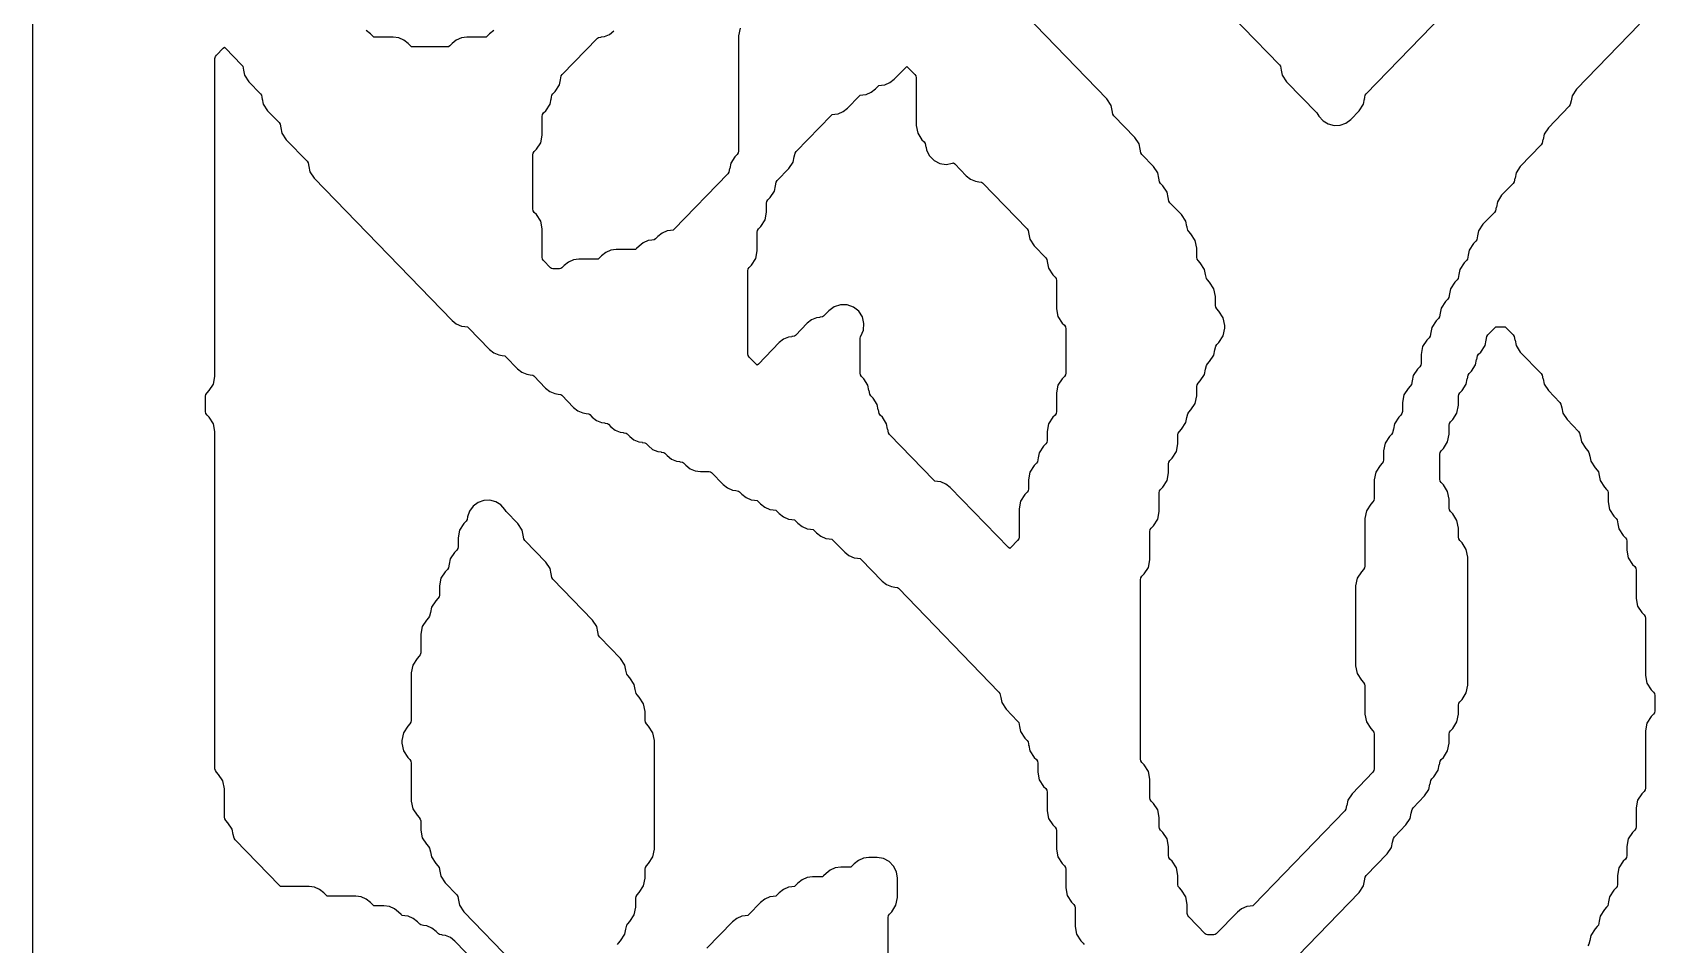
# Model space of a CAD drawing. Header units: millimetres. Extents: x 10 to 410, y 18 to 283.
# Drawn here: x 10 to 49.74, y 61.25 to 83.52 of the extents above; entities that cross this region are included whole.
import ezdxf

# ---------------------------------------------------------------- set-up
doc = ezdxf.new("R2010")
doc.units = ezdxf.units.MM
doc.layers.add('CUT', color=1, linetype='Continuous')

msp = doc.modelspace()

# ---------------------------------------------------------------- linework, layer by layer
at = {"layer": 'CUT'}
for points in [[(52.134, 21), (60.134, 21), (60.134, 24), (73.2679, 24), (73.2679, 144), (60.134, 144), (60.134, 147), (52.134, 147), (52.134, 144), (31.134, 144), (31.134, 147), (23.134, 147), (23.134, 144), (10, 144), (10, 24), (23.134, 24), (23.134, 21), (31.134, 21), (31.134, 24), (52.134, 24)], [(27.508, 75.5948), (27.4831, 75.633), (27.4744, 75.6777), (27.4744, 77.7033), (27.4831, 77.7481), (27.508, 77.7862), (27.5619, 77.842), (27.6662, 78.0022), (27.7028, 78.1898), (27.7028, 78.6465), (27.7115, 78.6912), (27.7364, 78.7294), (27.7903, 78.7851), (27.8946, 78.9453), (27.9312, 79.133), (27.9312, 79.3539), (27.9399, 79.3986), (27.9647, 79.4368), (28.0187, 79.4925), (28.123, 79.6527), (28.1475, 79.7786), (28.1503, 79.7781), (28.1683, 79.8702), (28.1931, 79.9083), (28.4755, 80.1998), (28.5798, 80.3601), (28.6043, 80.486), (28.6071, 80.4855), (28.625, 80.5775), (28.6499, 80.6157), (29.5066, 81.5002), (29.5316, 81.52), (29.5964, 81.5287), (29.5961, 81.5309), (29.6784, 81.5419), (29.801, 81.5939), (29.9056, 81.6763), (30.1917, 81.9718), (30.2168, 81.9915), (30.2816, 82.0002), (30.2813, 82.0025), (30.3635, 82.0135), (30.4862, 82.0655), (30.5907, 82.1479), (30.6485, 82.2076), (30.6735, 82.2273), (30.7383, 82.236), (30.738, 82.2383), (30.8203, 82.2493), (30.9429, 82.3013), (31.0475, 82.3837), (31.3289, 82.6743), (31.3569, 82.6952), (31.3848, 82.6743), (31.5517, 82.502), (31.5765, 82.4638), (31.5853, 82.4191), (31.5853, 81.2551), (31.6218, 81.0674), (31.7261, 80.9072), (31.7801, 80.8515), (31.8049, 80.8133), (31.8229, 80.7213), (31.8267, 80.722), (31.8383, 80.6489), (31.9098, 80.5091), (32.021, 80.3984), (32.1612, 80.3277), (32.3163, 80.3039), (32.4712, 80.3293), (32.4976, 80.3381), (32.5267, 80.3164), (32.8082, 80.0258), (32.9127, 79.9434), (33.0354, 79.8914), (33.1176, 79.8804), (33.1173, 79.8781), (33.1821, 79.8694), (33.2072, 79.8497), (34.2923, 78.7294), (34.3171, 78.6912), (34.335, 78.5991), (34.3378, 78.5997), (34.3624, 78.4737), (34.4667, 78.3135), (34.749, 78.022), (34.7739, 77.9838), (34.7918, 77.8918), (34.7946, 77.8923), (34.8191, 77.7664), (34.9234, 77.6062), (34.9774, 77.5504), (35.0022, 77.5123), (35.011, 77.4676), (35.011, 76.7751), (35.0475, 76.5874), (35.1518, 76.4272), (35.2058, 76.3715), (35.2306, 76.3333), (35.2393, 76.2886), (35.2393, 75.2061), (35.2306, 75.1614), (35.2058, 75.1232), (35.1518, 75.0675), (35.0475, 74.9073), (35.011, 74.7197), (35.011, 74.263), (35.0022, 74.2183), (34.9774, 74.1801), (34.9234, 74.1244), (34.8191, 73.9641), (34.7826, 73.7765), (34.7826, 73.5556), (34.7739, 73.5109), (34.749, 73.4727), (34.695, 73.417), (34.5907, 73.2568), (34.5662, 73.1308), (34.5634, 73.1314), (34.5455, 73.0393), (34.5206, 73.0011), (34.4667, 72.9454), (34.3624, 72.7852), (34.3258, 72.5976), (34.3258, 72.3767), (34.3171, 72.3319), (34.2923, 72.2938), (34.2383, 72.238), (34.134, 72.0778), (34.0974, 71.8902), (34.0974, 71.1977), (34.0887, 71.153), (34.0639, 71.1148), (33.897, 70.9425), (33.8691, 70.9217), (33.8411, 70.9425), (32.4178, 72.4121), (32.3132, 72.4945), (32.1906, 72.5465), (32.1083, 72.5575), (32.1086, 72.5598), (32.0438, 72.5685), (32.0188, 72.5882), (30.9337, 73.7085), (30.9088, 73.7467), (30.8909, 73.8387), (30.8881, 73.8382), (30.8636, 73.9641), (30.7593, 74.1244), (30.7053, 74.1801), (30.6804, 74.2183), (30.6625, 74.3103), (30.6597, 74.3098), (30.6352, 74.4357), (30.5309, 74.5959), (30.4769, 74.6517), (30.4521, 74.6898), (30.4341, 74.7819), (30.4313, 74.7814), (30.4068, 74.9073), (30.3025, 75.0675), (30.2485, 75.1232), (30.2237, 75.1614), (30.215, 75.2061), (30.215, 76.0528), (30.2237, 76.0975), (30.23, 76.1072), (30.2955, 76.2566), (30.3094, 76.4191), (30.2703, 76.5775), (30.1823, 76.7148), (30.0548, 76.8165), (29.9013, 76.8718), (29.7382, 76.8747), (29.5829, 76.8249), (29.4518, 76.7279), (29.3247, 76.5967), (29.2997, 76.5769), (29.2349, 76.5682), (29.2352, 76.566), (29.1529, 76.5549), (29.0303, 76.503), (28.9257, 76.4205), (28.6396, 76.1251), (28.6145, 76.1053), (28.5497, 76.0966), (28.55, 76.0944), (28.4678, 76.0833), (28.3451, 76.0314), (28.2406, 75.9489), (27.7307, 75.4225), (27.7028, 75.4017), (27.6749, 75.4225)]]:
    msp.add_lwpolyline(points, close=True, dxfattribs=at)
for points in [[(38.6883, 84.5655), (40.4585, 82.7378), (40.4834, 82.6996), (40.5013, 82.6076), (40.5041, 82.6081), (40.5286, 82.4822), (40.6329, 82.322), (41.372, 81.5589), (41.4242, 81.4788), (41.5232, 81.3674), (41.6506, 81.2901), (41.7952, 81.2539), (41.944, 81.2618), (42.0839, 81.3133), (42.2024, 81.4037), (42.4066, 81.6146), (42.5109, 81.7748), (42.5355, 81.9007), (42.5383, 81.9002), (42.5562, 81.9923), (42.5811, 82.0304), (46.8634, 86.4518)], [(49.2515, 83.73), (47.7127, 82.1412), (47.6084, 81.981), (47.5839, 81.855), (47.5811, 81.8556), (47.5631, 81.7635), (47.5383, 81.7254), (47.0276, 81.198), (46.9233, 81.0378), (46.8987, 80.9119), (46.8959, 80.9124), (46.878, 80.8204), (46.8532, 80.7822), (46.3424, 80.2549), (46.2381, 80.0947), (46.2136, 79.9687), (46.2108, 79.9693), (46.1929, 79.8772), (46.168, 79.839), (45.8857, 79.5475), (45.7814, 79.3873), (45.7568, 79.2614), (45.754, 79.2619), (45.7361, 79.1698), (45.7113, 79.1317), (45.4289, 78.8402), (45.3246, 78.6799), (45.3001, 78.554), (45.2973, 78.5545), (45.2793, 78.4625), (45.2545, 78.4243), (45.2005, 78.3686), (45.0962, 78.2084), (45.0717, 78.0824), (45.0689, 78.083), (45.051, 77.9909), (45.0261, 77.9527), (44.9721, 77.897), (44.8678, 77.7368), (44.8433, 77.6108), (44.8405, 77.6114), (44.8226, 77.5193), (44.7977, 77.4811), (44.7438, 77.4254), (44.6395, 77.2652), (44.6149, 77.1393), (44.6121, 77.1398), (44.5942, 77.0477), (44.5694, 77.0096), (44.5154, 76.9538), (44.4111, 76.7936), (44.3866, 76.6677), (44.3838, 76.6682), (44.3658, 76.5762), (44.341, 76.538), (44.287, 76.4823), (44.1827, 76.322), (44.1582, 76.1961), (44.1554, 76.1966), (44.1374, 76.1046), (44.1126, 76.0664), (44.0586, 76.0107), (43.9543, 75.8505), (43.9178, 75.6628), (43.9178, 75.4419), (43.9091, 75.3972), (43.8842, 75.359), (43.8302, 75.3033), (43.7259, 75.1431), (43.7014, 75.0171), (43.6986, 75.0177), (43.6807, 74.9256), (43.6558, 74.8875), (43.6019, 74.8317), (43.4976, 74.6715), (43.461, 74.4839), (43.461, 74.263), (43.4523, 74.2183), (43.4275, 74.1801), (43.3735, 74.1244), (43.2692, 73.9641), (43.2447, 73.8382), (43.2419, 73.8387), (43.2239, 73.7467), (43.1991, 73.7085), (43.1451, 73.6528), (43.0408, 73.4926), (43.0043, 73.3049), (43.0043, 73.084), (42.9955, 73.0393), (42.9707, 73.0011), (42.9167, 72.9454), (42.8124, 72.7852), (42.7759, 72.5976), (42.7759, 72.1409), (42.7672, 72.0962), (42.7423, 72.058), (42.6883, 72.0023), (42.584, 71.842), (42.5475, 71.6544), (42.5475, 70.4903), (42.5388, 70.4456), (42.5139, 70.4075), (42.46, 70.3517), (42.3557, 70.1915), (42.3191, 70.0039), (42.3191, 68.0509), (42.3557, 67.8632), (42.46, 67.703), (42.5139, 67.6473), (42.5388, 67.6091), (42.5475, 67.5644), (42.5475, 66.8719), (42.584, 66.6843), (42.6883, 66.5241), (42.7423, 66.4683), (42.7672, 66.4302), (42.7759, 66.3854), (42.7759, 65.5388), (42.7672, 65.4941), (42.7423, 65.4559), (42.2316, 64.9286), (42.1273, 64.7684), (42.1028, 64.6424), (42.1, 64.643), (42.082, 64.5509), (42.0572, 64.5127), (39.8302, 62.2135), (39.8051, 62.1937), (39.7404, 62.185), (39.7407, 62.1828), (39.6584, 62.1717), (39.5358, 62.1198), (39.4312, 62.0373), (38.9167, 61.5061), (38.8916, 61.4864), (38.86, 61.4821), (38.6985, 61.4821), (38.6668, 61.4864), (38.6418, 61.5061), (38.2418, 61.919), (38.217, 61.9572), (38.2083, 62.0019), (38.2083, 62.2228), (38.1717, 62.4105), (38.0674, 62.5707), (38.0135, 62.6264), (37.9886, 62.6646), (37.9799, 62.7093), (37.9799, 62.9302), (37.9433, 63.1178), (37.839, 63.278), (37.7851, 63.3338), (37.7602, 63.3719), (37.7515, 63.4167), (37.7515, 63.6376), (37.715, 63.8252), (37.6107, 63.9854), (37.5567, 64.0411), (37.5318, 64.0793), (37.5231, 64.124), (37.5231, 64.3449), (37.4866, 64.5326), (37.3823, 64.6928), (37.3283, 64.7485), (37.3035, 64.7867), (37.2948, 64.8314), (37.2948, 65.2881), (37.2582, 65.4757), (37.1539, 65.6359), (37.0999, 65.6917), (37.0751, 65.7298), (37.0664, 65.7746), (37.0664, 70.1581), (37.0751, 70.2028), (37.0999, 70.241), (37.1539, 70.2967), (37.2582, 70.4569), (37.2948, 70.6446), (37.2948, 71.337), (37.3035, 71.3817), (37.3283, 71.4199), (37.3823, 71.4756), (37.4866, 71.6359), (37.5231, 71.8235), (37.5231, 72.2802), (37.5318, 72.3249), (37.5567, 72.3631), (37.6107, 72.4188), (37.715, 72.579), (37.7515, 72.7667), (37.7515, 72.9876), (37.7602, 73.0323), (37.7851, 73.0704), (37.839, 73.1262), (37.9433, 73.2864), (37.9799, 73.474), (37.9799, 73.6949), (37.9886, 73.7396), (38.0135, 73.7778), (38.0674, 73.8335), (38.1717, 73.9937), (38.1963, 74.1197), (38.1991, 74.1191), (38.217, 74.2112), (38.2418, 74.2494), (38.2958, 74.3051), (38.4001, 74.4653), (38.4367, 74.653), (38.4367, 74.8739), (38.4454, 74.9186), (38.4702, 74.9568), (38.5242, 75.0125), (38.6285, 75.1727), (38.653, 75.2986), (38.6558, 75.2981), (38.6737, 75.3902), (38.6986, 75.4283), (38.7526, 75.4841), (38.8569, 75.6443), (38.8814, 75.7702), (38.8842, 75.7697), (38.9021, 75.8617), (38.927, 75.8999), (38.9809, 75.9556), (39.0852, 76.1159), (39.1218, 76.3035), (39.1218, 76.3702), (39.0852, 76.5578), (38.9809, 76.718), (38.927, 76.7738), (38.9021, 76.8119), (38.8934, 76.8567), (38.8934, 77.0776), (38.8569, 77.2652), (38.7526, 77.4254), (38.6986, 77.4811), (38.6737, 77.5193), (38.6558, 77.6114), (38.653, 77.6108), (38.6285, 77.7368), (38.5242, 77.897), (38.4702, 77.9527), (38.4454, 77.9909), (38.4367, 78.0356), (38.4367, 78.2565), (38.4001, 78.4441), (38.2958, 78.6044), (38.2418, 78.6601), (38.217, 78.6983), (38.1991, 78.7903), (38.1963, 78.7898), (38.1717, 78.9157), (38.0674, 79.0759), (37.7851, 79.3675), (37.7602, 79.4056), (37.7423, 79.4977), (37.7395, 79.4971), (37.715, 79.6231), (37.6107, 79.7833), (37.5567, 79.839), (37.5318, 79.8772), (37.5139, 79.9693), (37.5111, 79.9687), (37.4866, 80.0947), (37.3823, 80.2549), (37.0999, 80.5464), (37.0751, 80.5846), (37.0572, 80.6766), (37.0544, 80.6761), (37.0298, 80.802), (36.9255, 80.9623), (36.4148, 81.4896), (36.3899, 81.5277), (36.372, 81.6198), (36.3692, 81.6193), (36.3447, 81.7452), (36.2404, 81.9054), (34.2448, 83.9658)], [(21.2654, 83.5766), (21.1608, 83.4942), (21.103, 83.4345), (21.078, 83.4148), (21.0463, 83.4105), (20.6064, 83.4105), (20.4745, 83.3928), (20.3518, 83.3409), (20.2473, 83.2584), (20.1895, 83.1988), (20.1645, 83.179), (20.1328, 83.1747), (19.2862, 83.1747), (19.2545, 83.179), (19.2295, 83.1988), (19.1717, 83.2584), (19.0672, 83.3409), (18.9445, 83.3928), (18.8126, 83.4105), (18.3727, 83.4105), (18.341, 83.4148), (18.316, 83.4345), (18.2582, 83.4942), (18.1536, 83.5766)], [(27.2826, 83.6315), (27.246, 83.4439), (27.246, 80.6293), (27.2373, 80.5846), (27.2125, 80.5464), (27.1585, 80.4907), (27.0542, 80.3305), (27.0297, 80.2045), (27.0269, 80.2051), (27.0089, 80.113), (26.9841, 80.0748), (25.6706, 78.7188), (25.6456, 78.699), (25.5808, 78.6903), (25.5811, 78.6881), (25.4988, 78.677), (25.3762, 78.6251), (25.2716, 78.5426), (25.2139, 78.483), (25.1888, 78.4632), (25.124, 78.4545), (25.1243, 78.4523), (25.0421, 78.4412), (24.9194, 78.3893), (24.8149, 78.3068), (24.7571, 78.2472), (24.7321, 78.2274), (24.7004, 78.2232), (24.2605, 78.2232), (24.1285, 78.2054), (24.0059, 78.1535), (23.9014, 78.071), (23.8436, 78.0114), (23.8185, 77.9916), (23.7869, 77.9874), (23.347, 77.9874), (23.215, 77.9696), (23.0924, 77.9177), (22.9878, 77.8352), (22.9301, 77.7756), (22.905, 77.7558), (22.8734, 77.7516), (22.7119, 77.7516), (22.6802, 77.7558), (22.6552, 77.7756), (22.4836, 77.9527), (22.4588, 77.9909), (22.4501, 78.0356), (22.4501, 78.7281), (22.4135, 78.9157), (22.3092, 79.0759), (22.2552, 79.1317), (22.2304, 79.1698), (22.2217, 79.2146), (22.2217, 80.5328), (22.2304, 80.5775), (22.2552, 80.6157), (22.3092, 80.6714), (22.4135, 80.8316), (22.4501, 81.0193), (22.4501, 81.476), (22.4588, 81.5207), (22.4836, 81.5589), (22.5376, 81.6146), (22.6419, 81.7748), (22.6664, 81.9007), (22.6692, 81.9002), (22.6871, 81.9923), (22.712, 82.0304), (22.766, 82.0862), (22.8703, 82.2464), (22.8948, 82.3723), (22.8976, 82.3718), (22.9155, 82.4638), (22.9404, 82.502), (23.7971, 83.3865), (23.8221, 83.4063), (23.8869, 83.415), (23.8866, 83.4172), (23.9689, 83.4283), (24.0915, 83.4802), (24.1961, 83.5627)], [(21.6241, 59.977), (20.3136, 61.33), (20.2091, 61.4124), (20.0864, 61.4644), (20.0042, 61.4754), (20.0045, 61.4777), (19.9397, 61.4864), (19.9146, 61.5061), (19.8569, 61.5658), (19.7523, 61.6482), (19.6297, 61.7002), (19.5474, 61.7112), (19.5477, 61.7134), (19.4829, 61.7221), (19.4579, 61.7419), (19.4001, 61.8015), (19.2955, 61.884), (19.1729, 61.936), (19.0906, 61.947), (19.0909, 61.9492), (19.0262, 61.9579), (19.0011, 61.9777), (18.9433, 62.0373), (18.8388, 62.1198), (18.7162, 62.1717), (18.5842, 62.1895), (18.3727, 62.1895), (18.341, 62.1937), (18.316, 62.2135), (18.2582, 62.2731), (18.1536, 62.3556), (18.031, 62.4075), (17.899, 62.4253), (17.2308, 62.4253), (17.1991, 62.4295), (17.1741, 62.4493), (17.1163, 62.5089), (17.0117, 62.5914), (16.8891, 62.6433), (16.7571, 62.6611), (16.0889, 62.6611), (16.0572, 62.6653), (16.0322, 62.6851), (14.9471, 63.8054), (14.9222, 63.8435), (14.9043, 63.9356), (14.9015, 63.935), (14.877, 64.061), (14.7727, 64.2212), (14.7187, 64.2769), (14.6938, 64.3151), (14.6851, 64.3598), (14.6851, 65.0523), (14.6486, 65.2399), (14.5443, 65.4002), (14.4903, 65.4559), (14.4655, 65.4941), (14.4568, 65.5388), (14.4568, 73.7765), (14.4202, 73.9641), (14.3159, 74.1244), (14.2619, 74.1801), (14.2371, 74.2183), (14.2284, 74.263), (14.2284, 74.6381), (14.2371, 74.6828), (14.2619, 74.721), (14.3159, 74.7767), (14.4202, 74.9369), (14.4568, 75.1246), (14.4568, 82.8907), (14.4655, 82.9354), (14.4903, 82.9736), (14.6572, 83.1459), (14.6851, 83.1667), (14.7131, 83.1459), (15.1083, 82.7378), (15.1332, 82.6996), (15.1511, 82.6076), (15.1539, 82.6081), (15.1784, 82.4822), (15.2827, 82.322), (15.5651, 82.0304), (15.59, 81.9923), (15.6079, 81.9002), (15.6107, 81.9007), (15.6352, 81.7748), (15.7395, 81.6146), (16.0219, 81.3231), (16.0467, 81.2849), (16.0646, 81.1928), (16.0674, 81.1934), (16.092, 81.0674), (16.1963, 80.9072), (16.707, 80.3799), (16.7319, 80.3417), (16.7498, 80.2497), (16.7526, 80.2502), (16.7771, 80.1243), (16.8814, 79.9641), (20.2473, 76.489), (20.3518, 76.4065), (20.4745, 76.3546), (20.5567, 76.3435), (20.5564, 76.3413), (20.6212, 76.3326), (20.6463, 76.3128), (21.1608, 75.7816), (21.2654, 75.6991), (21.388, 75.6472), (21.4703, 75.6362), (21.47, 75.6339), (21.5347, 75.6252), (21.5598, 75.6055), (21.8459, 75.31), (21.9505, 75.2276), (22.0731, 75.1756), (22.1554, 75.1646), (22.1551, 75.1623), (22.2199, 75.1536), (22.2449, 75.1339), (22.5311, 74.8385), (22.6356, 74.756), (22.7583, 74.704), (22.8405, 74.693), (22.8402, 74.6908), (22.905, 74.6821), (22.9301, 74.6623), (23.2162, 74.3669), (23.3208, 74.2844), (23.4434, 74.2325), (23.5257, 74.2214), (23.5254, 74.2192), (23.5902, 74.2105), (23.6152, 74.1907), (23.673, 74.1311), (23.7775, 74.0486), (23.9002, 73.9967), (23.9824, 73.9856), (23.9821, 73.9834), (24.0469, 73.9747), (24.072, 73.9549), (24.1297, 73.8953), (24.2343, 73.8128), (24.3569, 73.7609), (24.4392, 73.7498), (24.4389, 73.7476), (24.5037, 73.7389), (24.5287, 73.7191), (24.5865, 73.6595), (24.6911, 73.577), (24.8137, 73.5251), (24.896, 73.514), (24.8957, 73.5118), (24.9604, 73.5031), (24.9855, 73.4833), (25.0433, 73.4237), (25.1478, 73.3413), (25.2704, 73.2893), (25.3527, 73.2783), (25.3524, 73.276), (25.4172, 73.2673), (25.4423, 73.2476), (25.5, 73.1879), (25.6046, 73.1055), (25.7272, 73.0535), (25.8095, 73.0425), (25.8092, 73.0402), (25.874, 73.0315), (25.899, 73.0118), (25.9568, 72.9521), (26.0613, 72.8697), (26.184, 72.8177), (26.3159, 72.8), (26.5275, 72.8), (26.5591, 72.7957), (26.5842, 72.776), (26.8703, 72.4806), (26.9749, 72.3981), (27.0975, 72.3462), (27.1798, 72.3351), (27.1795, 72.3329), (27.2442, 72.3242), (27.2693, 72.3044), (27.3271, 72.2448), (27.4316, 72.1623), (27.5542, 72.1104), (27.6365, 72.0993), (27.6362, 72.0971), (27.701, 72.0884), (27.7261, 72.0686), (27.7838, 72.009), (27.8884, 71.9265), (28.011, 71.8746), (28.0933, 71.8635), (28.093, 71.8613), (28.1578, 71.8526), (28.1828, 71.8328), (28.2406, 71.7732), (28.3451, 71.6907), (28.4678, 71.6388), (28.55, 71.6277), (28.5497, 71.6255), (28.6145, 71.6168), (28.6396, 71.597), (28.6973, 71.5374), (28.8019, 71.4549), (28.9245, 71.403), (29.0068, 71.3919), (29.0065, 71.3897), (29.0713, 71.381), (29.0963, 71.3612), (29.1541, 71.3016), (29.2587, 71.2191), (29.3813, 71.1672), (29.4636, 71.1562), (29.4633, 71.1539), (29.528, 71.1452), (29.5531, 71.1255), (29.8392, 70.83), (29.9438, 70.7476), (30.0664, 70.6956), (30.1487, 70.6846), (30.1484, 70.6823), (30.2132, 70.6736), (30.2382, 70.6539), (30.7528, 70.1227), (30.8573, 70.0402), (30.9799, 69.9883), (31.0622, 69.9772), (31.0619, 69.975), (31.1267, 69.9663), (31.1518, 69.9465), (33.6071, 67.4115), (33.632, 67.3733), (33.6499, 67.2813), (33.6527, 67.2818), (33.6772, 67.1559), (33.7815, 66.9956), (34.0639, 66.7041), (34.0887, 66.6659), (34.1067, 66.5739), (34.1095, 66.5744), (34.134, 66.4485), (34.2383, 66.2883), (34.2923, 66.2325), (34.3171, 66.1944), (34.335, 66.1023), (34.3378, 66.1029), (34.3624, 65.9769), (34.4667, 65.8167), (34.5206, 65.761), (34.5455, 65.7228), (34.5542, 65.6781), (34.5542, 65.4572), (34.5907, 65.2695), (34.695, 65.1093), (34.749, 65.0536), (34.7739, 65.0154), (34.7826, 64.9707), (34.7826, 64.514), (34.8191, 64.3264), (34.9234, 64.1662), (34.9774, 64.1104), (35.0022, 64.0723), (35.011, 64.0276), (35.011, 63.5709), (35.0475, 63.3832), (35.1518, 63.223), (35.2058, 63.1673), (35.2306, 63.1291), (35.2393, 63.0844), (35.2393, 62.6277), (35.2759, 62.4401), (35.3802, 62.2798), (35.4342, 62.2241), (35.459, 62.1859), (35.4677, 62.1412), (35.4677, 61.6846), (35.5043, 61.4969), (35.6086, 61.3367), (35.6625, 61.281), (35.6874, 61.2428)], [(40.411, 60.4553), (42.4066, 62.5156), (42.5109, 62.6759), (42.5355, 62.8018), (42.5383, 62.8013), (42.5562, 62.8933), (42.5811, 62.9315), (43.0918, 63.4588), (43.1961, 63.619), (43.2206, 63.745), (43.2234, 63.7444), (43.2413, 63.8365), (43.2662, 63.8746), (43.5485, 64.1662), (43.6528, 64.3264), (43.6774, 64.4523), (43.6802, 64.4518), (43.6981, 64.5438), (43.723, 64.582), (44.0053, 64.8735), (44.1096, 65.0337), (44.1341, 65.1597), (44.1369, 65.1591), (44.1549, 65.2512), (44.1797, 65.2894), (44.2337, 65.3451), (44.338, 65.5053), (44.3625, 65.6313), (44.3653, 65.6307), (44.3832, 65.7228), (44.4081, 65.761), (44.4621, 65.8167), (44.5664, 65.9769), (44.6029, 66.1646), (44.6029, 66.3854), (44.6116, 66.4302), (44.6365, 66.4683), (44.6904, 66.5241), (44.7947, 66.6843), (44.8313, 66.8719), (44.8313, 67.0928), (44.84, 67.1375), (44.8649, 67.1757), (44.9188, 67.2314), (45.0231, 67.3916), (45.0597, 67.5793), (45.0597, 70.7112), (45.0231, 70.8989), (44.9188, 71.0591), (44.8649, 71.1148), (44.84, 71.153), (44.8313, 71.1977), (44.8313, 71.4186), (44.7947, 71.6063), (44.6904, 71.7665), (44.6365, 71.8222), (44.6116, 71.8604), (44.6029, 71.9051), (44.6029, 72.126), (44.5664, 72.3136), (44.4621, 72.4738), (44.4081, 72.5296), (44.3832, 72.5677), (44.3745, 72.6124), (44.3745, 73.2233), (44.3832, 73.2681), (44.4081, 73.3062), (44.4621, 73.362), (44.5664, 73.5222), (44.6029, 73.7098), (44.6029, 73.9307), (44.6116, 73.9754), (44.6365, 74.0136), (44.6904, 74.0693), (44.7947, 74.2295), (44.8313, 74.4172), (44.8313, 74.6381), (44.84, 74.6828), (44.8649, 74.721), (44.9188, 74.7767), (45.0231, 74.9369), (45.0477, 75.0629), (45.0505, 75.0623), (45.0684, 75.1544), (45.0932, 75.1925), (45.1472, 75.2483), (45.2515, 75.4085), (45.276, 75.5344), (45.2788, 75.5339), (45.2968, 75.6259), (45.3216, 75.6641), (45.3756, 75.7198), (45.4799, 75.8801), (45.5044, 76.006), (45.5072, 76.0055), (45.5251, 76.0975), (45.55, 76.1357), (45.7215, 76.3128), (45.7466, 76.3326), (45.7783, 76.3368), (45.9398, 76.3368), (45.9714, 76.3326), (45.9965, 76.3128), (46.168, 76.1357), (46.1929, 76.0975), (46.2108, 76.0055), (46.2136, 76.006), (46.2381, 75.8801), (46.3424, 75.7198), (46.8532, 75.1925), (46.878, 75.1544), (46.8959, 75.0623), (46.8987, 75.0629), (46.9233, 74.9369), (47.0276, 74.7767), (47.3099, 74.4852), (47.3348, 74.447), (47.3527, 74.3549), (47.3555, 74.3555), (47.38, 74.2295), (47.4843, 74.0693), (47.7667, 73.7778), (47.7915, 73.7396), (47.8095, 73.6476), (47.8123, 73.6481), (47.8368, 73.5222), (47.9411, 73.362), (47.9951, 73.3062), (48.0199, 73.2681), (48.0378, 73.176), (48.0406, 73.1765), (48.0652, 73.0506), (48.1695, 72.8904), (48.2234, 72.8346), (48.2483, 72.7965), (48.2662, 72.7044), (48.269, 72.705), (48.2935, 72.579), (48.3978, 72.4188), (48.4518, 72.3631), (48.4767, 72.3249), (48.4854, 72.2802), (48.4854, 72.0593), (48.5219, 71.8716), (48.6262, 71.7114), (48.6802, 71.6557), (48.705, 71.6175), (48.723, 71.5255), (48.7258, 71.526), (48.7503, 71.4001), (48.8546, 71.2398), (48.9086, 71.1841), (48.9334, 71.1459), (48.9421, 71.1012), (48.9421, 70.8803), (48.9787, 70.6927), (49.083, 70.5325), (49.137, 70.4768), (49.1618, 70.4386), (49.1705, 70.3939), (49.1705, 69.7014), (49.2071, 69.5137), (49.3114, 69.3535), (49.3653, 69.2978), (49.3902, 69.2596), (49.3989, 69.2149), (49.3989, 67.8151), (49.4354, 67.6274), (49.5397, 67.4672), (49.5937, 67.4115), (49.6186, 67.3733), (49.6273, 67.3286), (49.6273, 66.9535), (49.6186, 66.9088), (49.5937, 66.8706), (49.5397, 66.8149), (49.4354, 66.6547), (49.3989, 66.467), (49.3989, 65.0672), (49.3902, 65.0225), (49.3653, 64.9843), (49.3114, 64.9286), (49.2071, 64.7684), (49.1705, 64.5807), (49.1705, 64.124), (49.1618, 64.0793), (49.137, 64.0411), (49.083, 63.9854), (48.9787, 63.8252), (48.9421, 63.6376), (48.9421, 63.4167), (48.9334, 63.3719), (48.9086, 63.3338), (48.8546, 63.278), (48.7503, 63.1178), (48.7138, 62.9302), (48.7138, 62.7093), (48.705, 62.6646), (48.6802, 62.6264), (48.6262, 62.5707), (48.5219, 62.4105), (48.4974, 62.2845), (48.4946, 62.2851), (48.4767, 62.193), (48.4518, 62.1548), (48.3978, 62.0991), (48.2935, 61.9389), (48.269, 61.8129), (48.2662, 61.8135), (48.2483, 61.7214), (48.2234, 61.6832), (48.1695, 61.6275), (48.0652, 61.4673), (48.0406, 61.3414), (48.0378, 61.3419), (48.0199, 61.2498), (47.9951, 61.2117)], [(24.2858, 61.2428), (24.3107, 61.281), (24.3646, 61.3367), (24.4689, 61.4969), (24.4935, 61.6229), (24.4963, 61.6223), (24.5142, 61.7144), (24.539, 61.7525), (24.593, 61.8083), (24.6973, 61.9685), (24.7339, 62.1561), (24.7339, 62.377), (24.7426, 62.4217), (24.7674, 62.4599), (24.8214, 62.5156), (24.9257, 62.6759), (24.9622, 62.8635), (24.9622, 63.0844), (24.9709, 63.1291), (24.9958, 63.1673), (25.0498, 63.223), (25.1541, 63.3832), (25.1906, 63.5709), (25.1906, 66.2312), (25.1541, 66.4189), (25.0498, 66.5791), (24.9958, 66.6348), (24.9709, 66.673), (24.9622, 66.7177), (24.9622, 66.9386), (24.9257, 67.1263), (24.8214, 67.2865), (24.7674, 67.3422), (24.7426, 67.3804), (24.7246, 67.4724), (24.7218, 67.4719), (24.6973, 67.5978), (24.593, 67.758), (24.539, 67.8138), (24.5142, 67.8519), (24.4963, 67.944), (24.4935, 67.9435), (24.4689, 68.0694), (24.3646, 68.2296), (23.8539, 68.7569), (23.829, 68.7951), (23.8111, 68.8872), (23.8083, 68.8866), (23.7838, 69.0126), (23.6795, 69.1728), (22.712, 70.1717), (22.6871, 70.2098), (22.6692, 70.3019), (22.6664, 70.3014), (22.6419, 70.4273), (22.5376, 70.5875), (22.0269, 71.1148), (22.002, 71.153), (21.9841, 71.2451), (21.9813, 71.2445), (21.9568, 71.3705), (21.8524, 71.5307), (21.5701, 71.8222), (21.5378, 71.8719), (21.4398, 71.9824), (21.3138, 72.0595), (21.1707, 72.0964), (21.0231, 72.0898), (20.8839, 72.0405), (20.7652, 71.9526), (20.6773, 71.8339), (20.628, 71.6947), (20.6143, 71.6246), (20.5895, 71.5864), (20.5355, 71.5307), (20.4312, 71.3705), (20.3946, 71.1828), (20.3946, 70.9619), (20.3859, 70.9172), (20.3611, 70.879), (20.3071, 70.8233), (20.2028, 70.6631), (20.1783, 70.5371), (20.1755, 70.5377), (20.1576, 70.4456), (20.1327, 70.4075), (20.0787, 70.3517), (19.9744, 70.1915), (19.9379, 70.0039), (19.9379, 69.783), (19.9292, 69.7383), (19.9043, 69.7001), (19.8503, 69.6444), (19.746, 69.4841), (19.7215, 69.3582), (19.7187, 69.3587), (19.7008, 69.2667), (19.6759, 69.2285), (19.622, 69.1728), (19.5177, 69.0126), (19.4811, 68.8249), (19.4811, 68.3682), (19.4724, 68.3235), (19.4476, 68.2854), (19.3936, 68.2296), (19.2893, 68.0694), (19.2527, 67.8818), (19.2527, 66.7177), (19.244, 66.673), (19.2192, 66.6348), (19.1652, 66.5791), (19.0609, 66.4189), (19.0244, 66.2312), (19.0244, 66.1646), (19.0609, 65.9769), (19.1652, 65.8167), (19.2192, 65.761), (19.244, 65.7228), (19.2527, 65.6781), (19.2527, 64.7498), (19.2893, 64.5622), (19.3936, 64.402), (19.4476, 64.3462), (19.4724, 64.3081), (19.4811, 64.2633), (19.4811, 64.0424), (19.5177, 63.8548), (19.622, 63.6946), (19.6759, 63.6389), (19.7008, 63.6007), (19.7187, 63.5086), (19.7215, 63.5092), (19.746, 63.3832), (19.8503, 63.223), (19.9043, 63.1673), (19.9292, 63.1291), (19.9471, 63.037), (19.9499, 63.0376), (19.9744, 62.9116), (20.0787, 62.7514), (20.3611, 62.4599), (20.3859, 62.4217), (20.4039, 62.3297), (20.4067, 62.3302), (20.4312, 62.2043), (20.5355, 62.0441), (21.7314, 60.8094)], [(30.9001, 60.2698), (30.9001, 61.9054), (30.9088, 61.9502), (30.9337, 61.9883), (30.9876, 62.0441), (31.0919, 62.2043), (31.1285, 62.3919), (31.1285, 62.8684), (31.104, 63.0229), (31.033, 63.1623), (30.9224, 63.2729), (30.783, 63.3439), (30.6285, 63.3684), (30.4268, 63.3684), (30.2948, 63.3507), (30.1722, 63.2987), (30.0676, 63.2163), (30.0099, 63.1567), (29.9848, 63.1369), (29.9532, 63.1326), (29.7416, 63.1326), (29.6097, 63.1149), (29.487, 63.063), (29.3825, 62.9805), (29.3247, 62.9209), (29.2997, 62.9011), (29.268, 62.8968), (29.0565, 62.8968), (28.9245, 62.8791), (28.8019, 62.8272), (28.6973, 62.7447), (28.6396, 62.6851), (28.6145, 62.6653), (28.5497, 62.6566), (28.55, 62.6544), (28.4678, 62.6433), (28.3451, 62.5914), (28.2406, 62.5089), (28.1828, 62.4493), (28.1578, 62.4295), (28.093, 62.4208), (28.0933, 62.4186), (28.011, 62.4075), (27.8884, 62.3556), (27.7838, 62.2731), (27.4977, 61.9777), (27.4726, 61.9579), (27.4078, 61.9492), (27.4081, 61.947), (27.3259, 61.936), (27.2032, 61.884), (27.0987, 61.8015), (26.4734, 61.1559)]]:
    msp.add_lwpolyline(points, dxfattribs=at)

doc.saveas('drawing.dxf')
